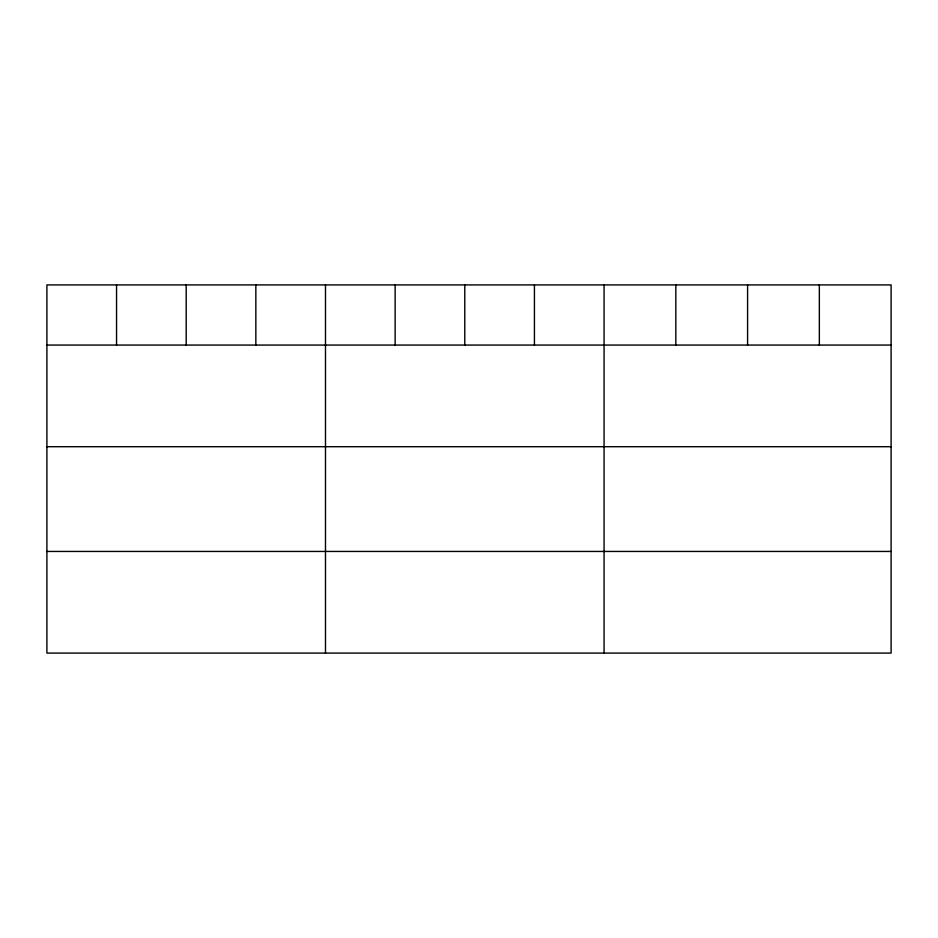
<?xml version="1.0" encoding="UTF-8"?>
<svg xmlns="http://www.w3.org/2000/svg" width="938" height="938" viewBox="0 0 938 938"><rect width="100%" height="100%" fill="white"/><g stroke="black" fill="none" stroke-linecap="round" stroke-linejoin="round"><path stroke-width="1.41" d="M891.1 345.067L891.1 653.083L46.9 653.083L46.9 284.918L891.1 284.918L891.1 345.067L46.9 345.067M46.9 446.711L891.1 446.711M46.9 551.438L891.1 551.438M819.343 284.918L819.343 345.067M747.586 284.918L747.586 345.067M675.829 284.918L675.829 345.067M604.072 284.918L604.072 653.083M534.426 284.918L534.426 345.067M464.779 284.918L464.779 345.067M395.133 284.918L395.133 345.067M325.486 284.918L325.486 653.083M255.84 284.918L255.84 345.067M186.193 284.918L186.193 345.067M116.547 284.918L116.547 345.067"/></g></svg>
